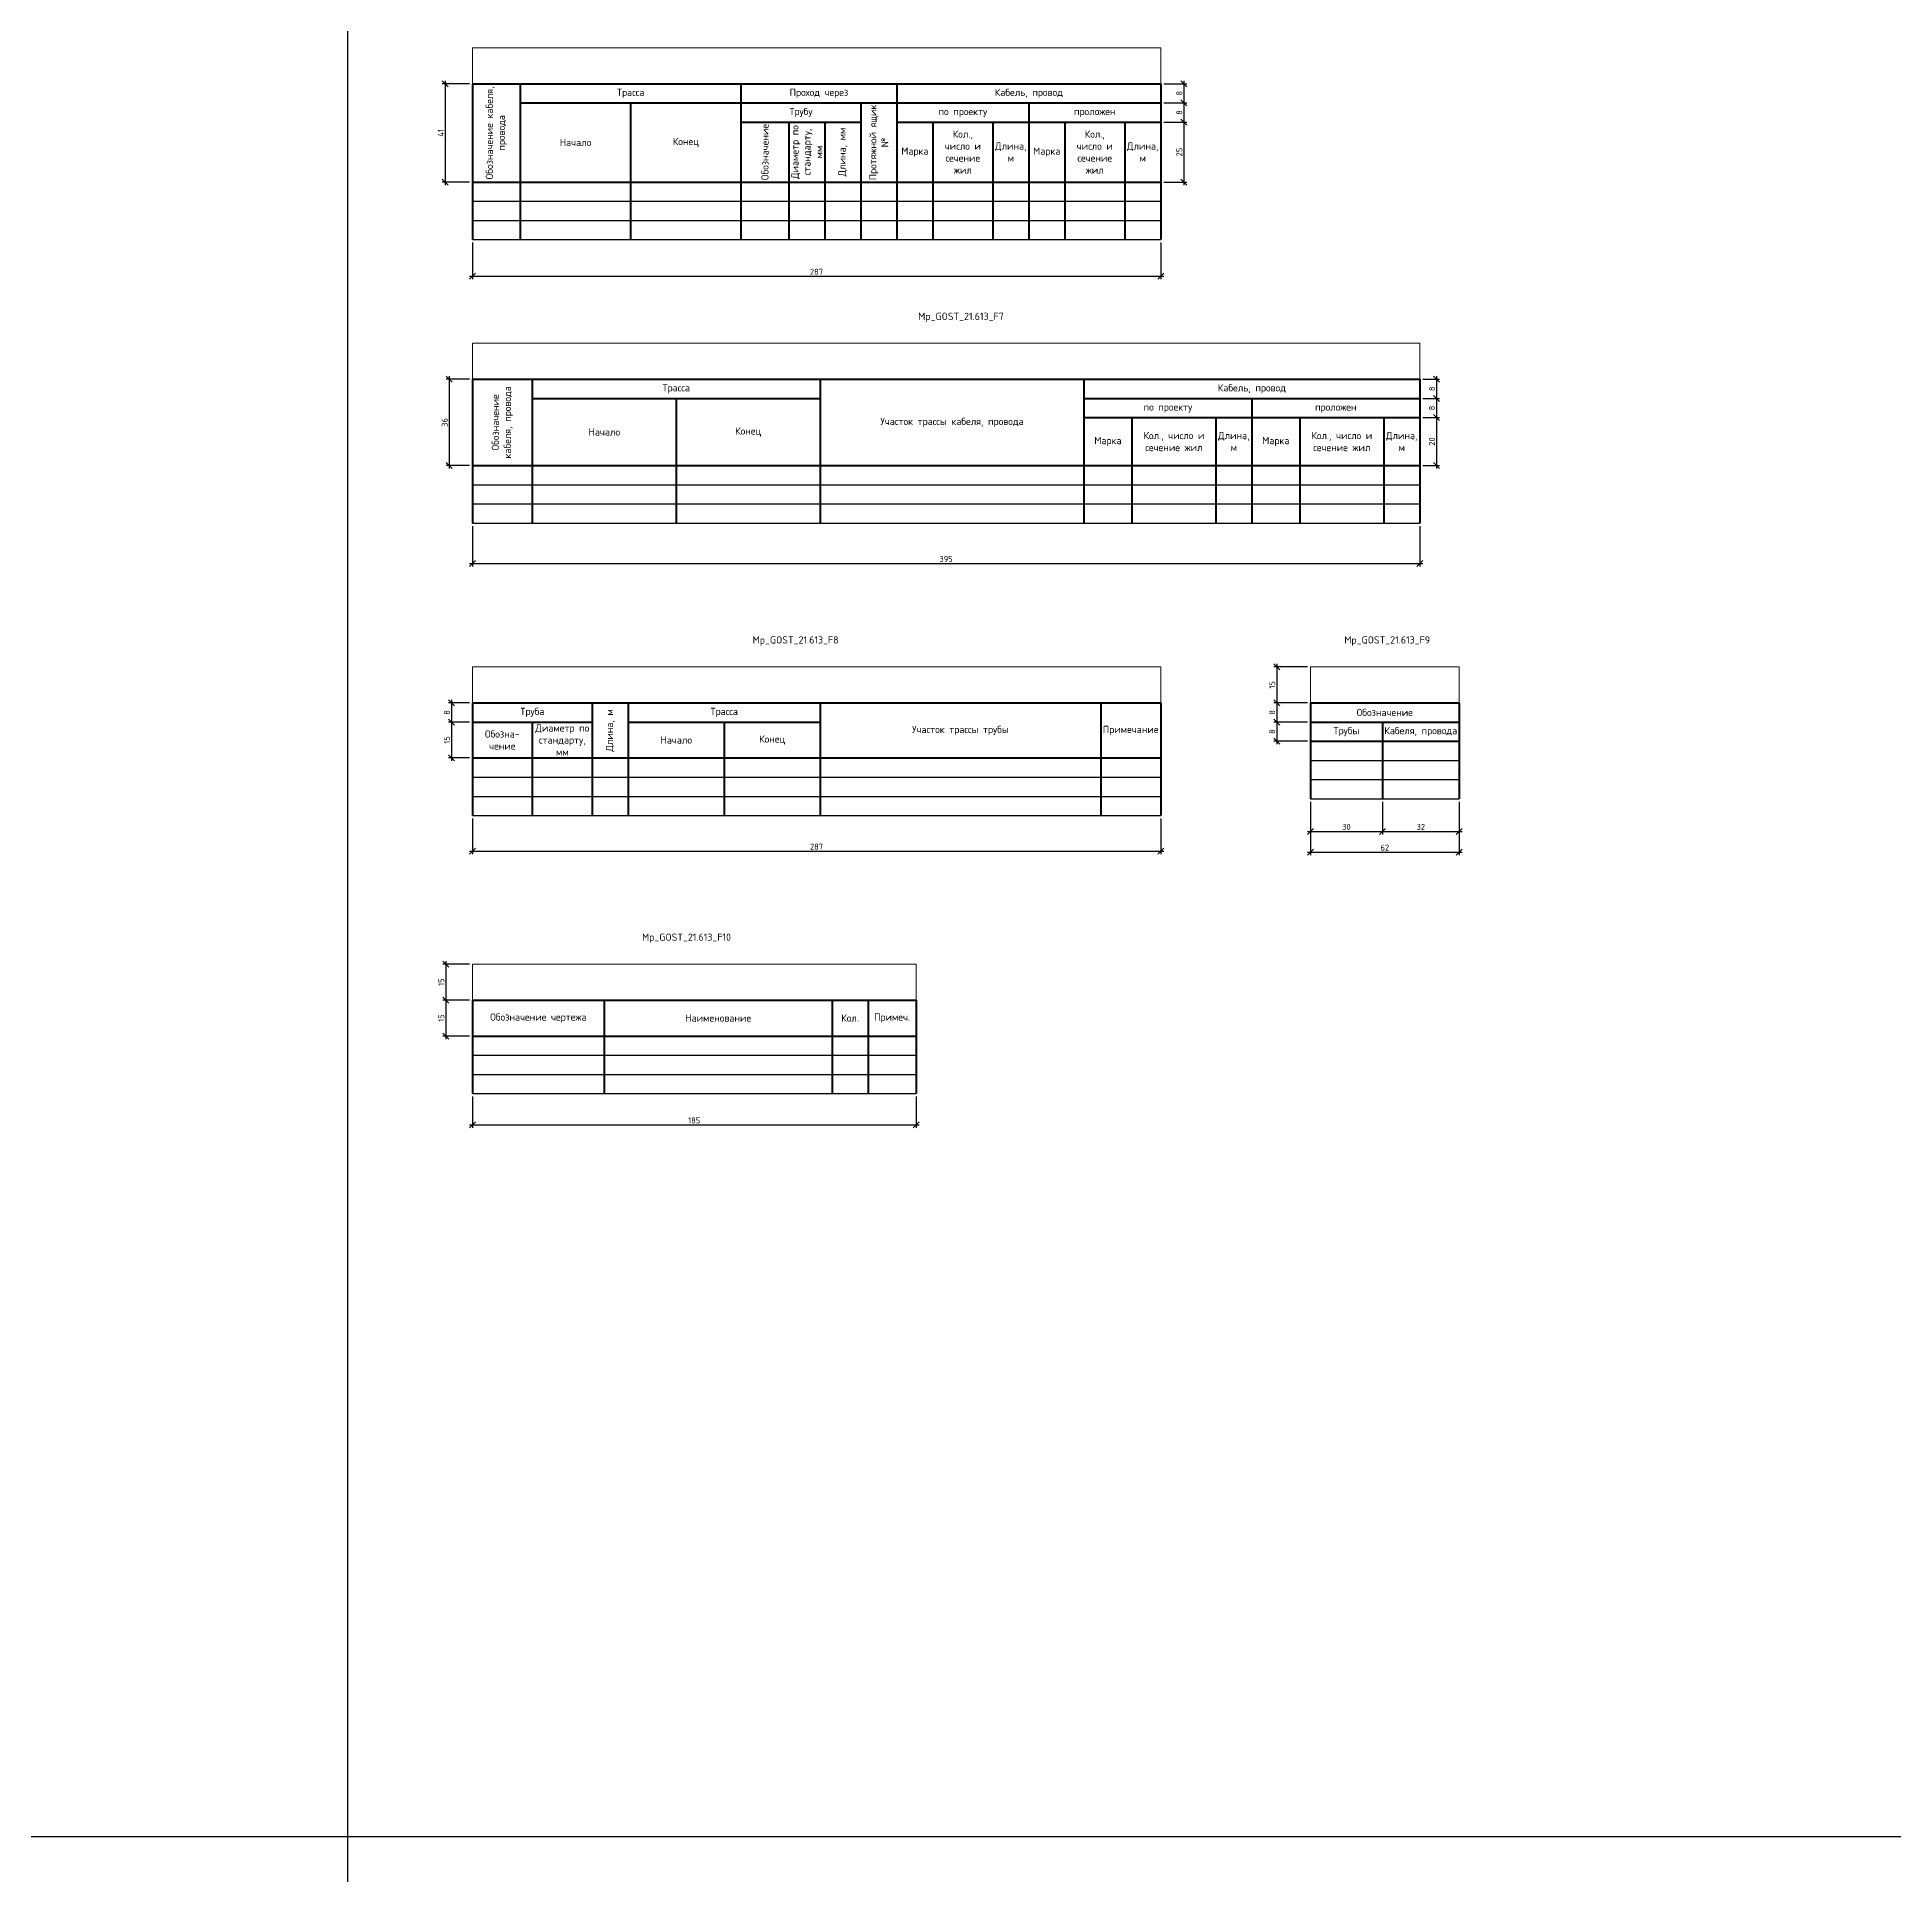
# Model space of a CAD drawing. Header units: millimetres. Extents: x 1497 to 8154, y -1970 to 1505.
# Drawn here: x 6605 to 7379, y 27 to 796 of the extents above; entities that cross this region are included whole.
import ezdxf

# ---------------------------------------------------------------- set-up
doc = ezdxf.new("R2010")
doc.units = ezdxf.units.MM
doc.styles.add('MpTextStyle', font='isocpeur.ttf')
doc.dimstyles.new('MpDimStyle', dxfattribs={"dimtxt": 2.5, "dimasz": 2.5, "dimexe": 1.25, "dimexo": 1.25, "dimtad": 1, "dimdec": 0, "dimdsep": 46, "dimtxsty": 'MpTextStyle', "dimblk": 'OBLIQUE', "dimcen": 2.5, "dimdle": 1.25, "dimadec": 0, "dimazin": 0, "dimtfac": 1, "dimtdec": 0, "dimtix": 1, "dimtmove": 2, "dimatfit": 3, "dimfxl": 1, "dimarcsym": 0})

# ---------------------------------------------------------------- blocks, each defined once
blk = doc.blocks.new('_Oblique')
at = {"color": 0, "linetype": 'ByBlock', "lineweight": -2}
blk.add_line((-0.5, -0.5), (0.5, 0.5), dxfattribs=at)
blk = doc.blocks.new('*D231')
at = {"color": 0, "lineweight": -2, "transparency": 16777216}
for p, q in [((7074.46, 776.41), (7084.09, 776.41)), ((7082.84, 777.66), (7082.84, 767.16)), ((7074.46, 768.41), (7084.09, 768.41))]:
    blk.add_line(p, q, dxfattribs=at)
at = {"layer": 'Defpoints', "color": 0, "transparency": 16777216}
for p in [(7073.21, 776.41), (7073.21, 768.41), (7082.84, 768.41)]:
    blk.add_point(p, dxfattribs=at)
at = {"color": 0, "lineweight": -2, "transparency": 16777216, "xscale": 2.5, "yscale": 2.5, "zscale": 2.5}
for p, rotation in [((7082.84, 776.41), 90), ((7082.84, 768.41), 270)]:
    blk.add_blockref('_Oblique', p, dxfattribs=dict(at, rotation=rotation))
at = {"color": 0, "transparency": 16777216, "insert": (7080.96, 772.41), "char_height": 2.5, "attachment_point": 5, "rotation": 90, "style": 'MpTextStyle'}
blk.add_mtext('8', dxfattribs=at)
blk = doc.blocks.new('*D232')
at = {"color": 0, "lineweight": -2, "transparency": 16777216}
for p, q in [((7074.46, 768.41), (7084.09, 768.41)), ((7082.84, 769.66), (7082.84, 759.16)), ((7074.46, 760.41), (7084.09, 760.41))]:
    blk.add_line(p, q, dxfattribs=at)
at = {"layer": 'Defpoints', "color": 0, "transparency": 16777216}
for p in [(7073.21, 768.41), (7073.21, 760.41), (7082.84, 760.41)]:
    blk.add_point(p, dxfattribs=at)
at = {"color": 0, "lineweight": -2, "transparency": 16777216, "xscale": 2.5, "yscale": 2.5, "zscale": 2.5}
for p, rotation in [((7082.84, 768.41), 90), ((7082.84, 760.41), 270)]:
    blk.add_blockref('_Oblique', p, dxfattribs=dict(at, rotation=rotation))
at = {"color": 0, "transparency": 16777216, "insert": (7080.96, 764.41), "char_height": 2.5, "attachment_point": 5, "rotation": 90, "style": 'MpTextStyle'}
blk.add_mtext('8', dxfattribs=at)
blk = doc.blocks.new('*D233')
at = {"color": 0, "lineweight": -2, "transparency": 16777216}
for p, q in [((7074.46, 760.41), (7084.09, 760.41)), ((7082.84, 761.66), (7082.84, 734.16)), ((7074.46, 735.41), (7084.09, 735.41))]:
    blk.add_line(p, q, dxfattribs=at)
at = {"layer": 'Defpoints', "color": 0, "transparency": 16777216}
for p in [(7073.21, 760.41), (7073.21, 735.41), (7082.84, 735.41)]:
    blk.add_point(p, dxfattribs=at)
at = {"color": 0, "lineweight": -2, "transparency": 16777216, "xscale": 2.5, "yscale": 2.5, "zscale": 2.5}
for p, rotation in [((7082.84, 760.41), 90), ((7082.84, 735.41), 270)]:
    blk.add_blockref('_Oblique', p, dxfattribs=dict(at, rotation=rotation))
at = {"color": 0, "transparency": 16777216, "insert": (7080.96, 747.91), "char_height": 2.5, "attachment_point": 5, "rotation": 90, "style": 'MpTextStyle'}
blk.add_mtext('25', dxfattribs=at)
blk = doc.blocks.new('*D234')
at = {"color": 0, "lineweight": -2, "transparency": 16777216}
for p, q in [((6786.21, 710.16), (6786.21, 694.87)), ((7073.21, 710.16), (7073.21, 694.87)), ((6784.96, 696.12), (7074.46, 696.12))]:
    blk.add_line(p, q, dxfattribs=at)
at = {"layer": 'Defpoints', "color": 0, "transparency": 16777216}
for p in [(6786.21, 711.41), (7073.21, 711.41), (7073.21, 696.12)]:
    blk.add_point(p, dxfattribs=at)
at = {"color": 0, "lineweight": -2, "transparency": 16777216, "xscale": 2.5, "yscale": 2.5, "zscale": 2.5, "rotation": 180}
blk.add_blockref('_Oblique', (6786.21, 696.12), dxfattribs=at)
at = {"color": 0, "lineweight": -2, "transparency": 16777216, "xscale": 2.5, "yscale": 2.5, "zscale": 2.5}
blk.add_blockref('_Oblique', (7073.21, 696.12), dxfattribs=at)
at = {"color": 0, "transparency": 16777216, "insert": (6929.71, 697.99), "char_height": 2.5, "attachment_point": 5, "style": 'MpTextStyle'}
blk.add_mtext('287', dxfattribs=at)
blk = doc.blocks.new('*D235')
at = {"color": 0, "lineweight": -2, "transparency": 16777216}
for p, q in [((6784.96, 776.41), (6773.66, 776.41)), ((6774.91, 777.66), (6774.91, 734.16)), ((6784.96, 735.41), (6773.66, 735.41))]:
    blk.add_line(p, q, dxfattribs=at)
at = {"layer": 'Defpoints', "color": 0, "transparency": 16777216}
for p in [(6786.21, 776.41), (6774.91, 735.41), (6786.21, 735.41)]:
    blk.add_point(p, dxfattribs=at)
at = {"color": 0, "lineweight": -2, "transparency": 16777216, "xscale": 2.5, "yscale": 2.5, "zscale": 2.5}
for p, rotation in [((6774.91, 776.41), 90), ((6774.91, 735.41), 270)]:
    blk.add_blockref('_Oblique', p, dxfattribs=dict(at, rotation=rotation))
at = {"color": 0, "transparency": 16777216, "insert": (6773.03, 755.91), "char_height": 2.5, "attachment_point": 5, "rotation": 90, "style": 'MpTextStyle'}
blk.add_mtext('41', dxfattribs=at)
blk = doc.blocks.new('*T236')
at = {"color": 0, "linetype": 'ByBlock', "lineweight": 40, "transparency": 16777216}
for p, q in [((0, -15), (287, -15)), ((0, -15), (0, -80)), ((20, -15), (20, -80)), ((112, -15), (112, -80)), ((177, -15), (177, -80)), ((287, -15), (287, -80)), ((20, -23), (287, -23)), ((66, -23), (66, -80)), ((162, -23), (162, -80)), ((232, -23), (232, -80)), ((112, -31), (162, -31)), ((132, -31), (132, -80)), ((147, -31), (147, -80)), ((177, -31), (287, -31)), ((192, -31), (192, -80)), ((217, -31), (217, -80)), ((247, -31), (247, -80)), ((272, -31), (272, -80)), ((0, -56), (287, -56))]:
    blk.add_line(p, q, dxfattribs=at)
at = {"color": 0, "linetype": 'ByBlock', "lineweight": -2, "transparency": 16777216}
for p, q in [((0, -64), (287, -64)), ((0, -72), (287, -72)), ((0, -80), (287, -80))]:
    blk.add_line(p, q, dxfattribs=at)
at = {"layer": 'Defpoints', "color": 8, "linetype": 'ByBlock', "lineweight": 0, "transparency": 16777216}
for p, q in [((0, 0), (287, 0)), ((0, 0), (0, -15)), ((287, 0), (287, -15))]:
    blk.add_line(p, q, dxfattribs=at)
at = {"color": 0, "transparency": 16777216, "char_height": 3, "attachment_point": 5, "rotation": 90, "style": 'MpTextStyle'}
for s, insert, width in [('Обозначение кабеля, провода', (10, -35.5), 41), ('Протяжной ящик №', (169.5, -39.5), 33), ('Обозначение', (122, -43.5), 25), ('Диаметр по стандарту, мм', (139.5, -43.5), 25), ('Длина, мм', (154.5, -43.5), 25)]:
    blk.add_mtext(s, dxfattribs=dict(at, insert=insert, width=width))
at = {"color": 0, "transparency": 16777216, "char_height": 3, "attachment_point": 5, "style": 'MpTextStyle'}
for s, insert, width in [('Трасса', (66, -19), 92), ('Проход через', (144.5, -19), 65), ('Кабель, провод', (232, -19), 110), ('Трубу', (137, -27), 50), ('по проекту', (204.5, -27), 55), ('проложен', (259.5, -27), 55), ('Начало', (43, -39.5), 46), ('Конец', (89, -39.5), 46), ('Кол.,\\Pчисло и сечение\\Pжил', (204.5, -43.5), 25), ('Кол.,\\Pчисло и сечение\\Pжил', (259.5, -43.5), 25), ('Марка', (184.5, -43.5), 15), ('Длина, м', (224.5, -43.5), 15), ('Марка', (239.5, -43.5), 15), ('Длина, м', (279.5, -43.5), 15)]:
    blk.add_mtext(s, dxfattribs=dict(at, insert=insert, width=width))
blk = doc.blocks.new('*D237')
at = {"color": 0, "lineweight": -2, "transparency": 16777216}
for p, q in [((7182.46, 653.19), (7189.43, 653.19)), ((7188.18, 654.44), (7188.18, 643.94)), ((7182.46, 645.19), (7189.43, 645.19))]:
    blk.add_line(p, q, dxfattribs=at)
at = {"layer": 'Defpoints', "color": 0, "transparency": 16777216}
for p in [(7181.21, 653.19), (7181.21, 645.19), (7188.18, 645.19)]:
    blk.add_point(p, dxfattribs=at)
at = {"color": 0, "lineweight": -2, "transparency": 16777216, "xscale": 2.5, "yscale": 2.5, "zscale": 2.5}
for p, rotation in [((7188.18, 653.19), 90), ((7188.18, 645.19), 270)]:
    blk.add_blockref('_Oblique', p, dxfattribs=dict(at, rotation=rotation))
at = {"color": 0, "transparency": 16777216, "insert": (7186.3, 649.19), "char_height": 2.5, "attachment_point": 5, "rotation": 90, "style": 'MpTextStyle'}
blk.add_mtext('8', dxfattribs=at)
blk = doc.blocks.new('*D238')
at = {"color": 0, "lineweight": -2, "transparency": 16777216}
for p, q in [((7182.46, 645.19), (7189.43, 645.19)), ((7188.18, 646.44), (7188.18, 635.94)), ((7182.46, 637.19), (7189.43, 637.19))]:
    blk.add_line(p, q, dxfattribs=at)
at = {"layer": 'Defpoints', "color": 0, "transparency": 16777216}
for p in [(7181.21, 645.19), (7181.21, 637.19), (7188.18, 637.19)]:
    blk.add_point(p, dxfattribs=at)
at = {"color": 0, "lineweight": -2, "transparency": 16777216, "xscale": 2.5, "yscale": 2.5, "zscale": 2.5}
for p, rotation in [((7188.18, 645.19), 90), ((7188.18, 637.19), 270)]:
    blk.add_blockref('_Oblique', p, dxfattribs=dict(at, rotation=rotation))
at = {"color": 0, "transparency": 16777216, "insert": (7186.3, 641.19), "char_height": 2.5, "attachment_point": 5, "rotation": 90, "style": 'MpTextStyle'}
blk.add_mtext('8', dxfattribs=at)
blk = doc.blocks.new('*D239')
at = {"color": 0, "lineweight": -2, "transparency": 16777216}
for p, q in [((7182.46, 637.19), (7189.43, 637.19)), ((7188.18, 638.44), (7188.18, 615.94)), ((7182.46, 617.19), (7189.43, 617.19))]:
    blk.add_line(p, q, dxfattribs=at)
at = {"layer": 'Defpoints', "color": 0, "transparency": 16777216}
for p in [(7181.21, 637.19), (7181.21, 617.19), (7188.18, 617.19)]:
    blk.add_point(p, dxfattribs=at)
at = {"color": 0, "lineweight": -2, "transparency": 16777216, "xscale": 2.5, "yscale": 2.5, "zscale": 2.5}
for p, rotation in [((7188.18, 637.19), 90), ((7188.18, 617.19), 270)]:
    blk.add_blockref('_Oblique', p, dxfattribs=dict(at, rotation=rotation))
at = {"color": 0, "transparency": 16777216, "insert": (7186.3, 627.19), "char_height": 2.5, "attachment_point": 5, "rotation": 90, "style": 'MpTextStyle'}
blk.add_mtext('20', dxfattribs=at)
blk = doc.blocks.new('*D240')
at = {"color": 0, "lineweight": -2, "transparency": 16777216}
for p, q in [((6786.21, 591.94), (6786.21, 575.12)), ((7181.21, 591.94), (7181.21, 575.12)), ((6784.96, 576.37), (7182.46, 576.37))]:
    blk.add_line(p, q, dxfattribs=at)
at = {"layer": 'Defpoints', "color": 0, "transparency": 16777216}
for p in [(6786.21, 593.19), (7181.21, 593.19), (7181.21, 576.37)]:
    blk.add_point(p, dxfattribs=at)
at = {"color": 0, "lineweight": -2, "transparency": 16777216, "xscale": 2.5, "yscale": 2.5, "zscale": 2.5, "rotation": 180}
blk.add_blockref('_Oblique', (6786.21, 576.37), dxfattribs=at)
at = {"color": 0, "lineweight": -2, "transparency": 16777216, "xscale": 2.5, "yscale": 2.5, "zscale": 2.5}
blk.add_blockref('_Oblique', (7181.21, 576.37), dxfattribs=at)
at = {"color": 0, "transparency": 16777216, "insert": (6983.71, 578.25), "char_height": 2.5, "attachment_point": 5, "style": 'MpTextStyle'}
blk.add_mtext('395', dxfattribs=at)
blk = doc.blocks.new('*D241')
at = {"color": 0, "lineweight": -2, "transparency": 16777216}
for p, q in [((6784.96, 653.19), (6775.3, 653.19)), ((6776.55, 654.44), (6776.55, 615.94)), ((6784.96, 617.19), (6775.3, 617.19))]:
    blk.add_line(p, q, dxfattribs=at)
at = {"layer": 'Defpoints', "color": 0, "transparency": 16777216}
for p in [(6786.21, 653.19), (6776.55, 617.19), (6786.21, 617.19)]:
    blk.add_point(p, dxfattribs=at)
at = {"color": 0, "lineweight": -2, "transparency": 16777216, "xscale": 2.5, "yscale": 2.5, "zscale": 2.5}
for p, rotation in [((6776.55, 653.19), 90), ((6776.55, 617.19), 270)]:
    blk.add_blockref('_Oblique', p, dxfattribs=dict(at, rotation=rotation))
at = {"color": 0, "transparency": 16777216, "insert": (6774.67, 635.19), "char_height": 2.5, "attachment_point": 5, "rotation": 90, "style": 'MpTextStyle'}
blk.add_mtext('36', dxfattribs=at)
blk = doc.blocks.new('*T242')
at = {"color": 0, "linetype": 'ByBlock', "lineweight": 40, "transparency": 16777216}
for p, q in [((0, -15), (395, -15)), ((0, -15), (0, -75)), ((25, -15), (25, -75)), ((145, -15), (145, -75)), ((255, -15), (255, -75)), ((395, -15), (395, -75)), ((25, -23), (145, -23)), ((85, -23), (85, -75)), ((255, -23), (395, -23)), ((325, -23), (325, -75)), ((255, -31), (395, -31)), ((275, -31), (275, -75)), ((310, -31), (310, -75)), ((345, -31), (345, -75)), ((380, -31), (380, -75)), ((0, -51), (395, -51))]:
    blk.add_line(p, q, dxfattribs=at)
at = {"color": 0, "linetype": 'ByBlock', "lineweight": -2, "transparency": 16777216}
for p, q in [((0, -59), (395, -59)), ((0, -67), (395, -67)), ((0, -75), (395, -75))]:
    blk.add_line(p, q, dxfattribs=at)
at = {"layer": 'Defpoints', "color": 8, "linetype": 'ByBlock', "lineweight": 0, "transparency": 16777216}
for p, q in [((0, 0), (395, 0)), ((0, 0), (0, -15)), ((395, 0), (395, -15))]:
    blk.add_line(p, q, dxfattribs=at)
at = {"color": 0, "transparency": 16777216, "insert": (12.5, -33), "char_height": 3, "width": 36, "attachment_point": 5, "rotation": 90, "style": 'MpTextStyle'}
blk.add_mtext('Обозначение кабеля, провода', dxfattribs=at)
at = {"color": 0, "transparency": 16777216, "char_height": 3, "attachment_point": 5, "style": 'MpTextStyle'}
for s, insert, width in [('Трасса', (85, -19), 120), ('Кабель, провод', (325, -19), 140), ('по проекту', (290, -27), 70), ('проложен', (360, -27), 70), ('Начало', (55, -37), 60), ('Конец', (115, -37), 60), ('Участок трассы кабеля, провода', (200, -33), 110), ('Кол., число и сечение жил', (292.5, -41), 35), ('Длина, м', (317.5, -41), 15), ('Кол., число и сечение жил', (362.5, -41), 35), ('Длина, м', (387.5, -41), 15), ('Марка', (265, -41), 20), ('Марка', (335, -41), 20)]:
    blk.add_mtext(s, dxfattribs=dict(at, insert=insert, width=width))
blk = doc.blocks.new('*D244')
at = {"color": 0, "lineweight": -2, "transparency": 16777216}
for p, q in [((6777.47, 519.5), (6777.47, 509)), ((6784.96, 518.25), (6776.22, 518.25)), ((6784.96, 510.25), (6776.22, 510.25))]:
    blk.add_line(p, q, dxfattribs=at)
at = {"layer": 'Defpoints', "color": 0, "transparency": 16777216}
for p in [(6786.21, 518.25), (6777.47, 510.25), (6786.21, 510.25)]:
    blk.add_point(p, dxfattribs=at)
at = {"color": 0, "lineweight": -2, "transparency": 16777216, "xscale": 2.5, "yscale": 2.5, "zscale": 2.5}
for p, rotation in [((6777.47, 518.25), 90), ((6777.47, 510.25), 270)]:
    blk.add_blockref('_Oblique', p, dxfattribs=dict(at, rotation=rotation))
at = {"color": 0, "transparency": 16777216, "insert": (6775.6, 514.25), "char_height": 2.5, "attachment_point": 5, "rotation": 90, "style": 'MpTextStyle'}
blk.add_mtext('8', dxfattribs=at)
blk = doc.blocks.new('*D245')
at = {"color": 0, "lineweight": -2, "transparency": 16777216}
for p, q in [((6777.47, 511.5), (6777.47, 494)), ((6784.96, 510.25), (6776.22, 510.25)), ((6784.96, 495.25), (6776.22, 495.25))]:
    blk.add_line(p, q, dxfattribs=at)
at = {"layer": 'Defpoints', "color": 0, "transparency": 16777216}
for p in [(6786.21, 510.25), (6777.47, 495.25), (6786.21, 495.25)]:
    blk.add_point(p, dxfattribs=at)
at = {"color": 0, "lineweight": -2, "transparency": 16777216, "xscale": 2.5, "yscale": 2.5, "zscale": 2.5}
for p, rotation in [((6777.47, 510.25), 90), ((6777.47, 495.25), 270)]:
    blk.add_blockref('_Oblique', p, dxfattribs=dict(at, rotation=rotation))
at = {"color": 0, "transparency": 16777216, "insert": (6775.6, 502.75), "char_height": 2.5, "attachment_point": 5, "rotation": 90, "style": 'MpTextStyle'}
blk.add_mtext('15', dxfattribs=at)
blk = doc.blocks.new('*D246')
at = {"color": 0, "lineweight": -2, "transparency": 16777216}
for p, q in [((6786.21, 470), (6786.21, 455.15)), ((7073.21, 470), (7073.21, 455.15)), ((6784.96, 456.4), (7074.46, 456.4))]:
    blk.add_line(p, q, dxfattribs=at)
at = {"layer": 'Defpoints', "color": 0, "transparency": 16777216}
for p in [(6786.21, 471.25), (7073.21, 471.25), (7073.21, 456.4)]:
    blk.add_point(p, dxfattribs=at)
at = {"color": 0, "lineweight": -2, "transparency": 16777216, "xscale": 2.5, "yscale": 2.5, "zscale": 2.5, "rotation": 180}
blk.add_blockref('_Oblique', (6786.21, 456.4), dxfattribs=at)
at = {"color": 0, "lineweight": -2, "transparency": 16777216, "xscale": 2.5, "yscale": 2.5, "zscale": 2.5}
blk.add_blockref('_Oblique', (7073.21, 456.4), dxfattribs=at)
at = {"color": 0, "transparency": 16777216, "insert": (6929.71, 458.28), "char_height": 2.5, "attachment_point": 5, "style": 'MpTextStyle'}
blk.add_mtext('287', dxfattribs=at)
blk = doc.blocks.new('*T247')
at = {"color": 0, "linetype": 'ByBlock', "lineweight": 40, "transparency": 16777216}
for p, q in [((0, -15), (287, -15)), ((0, -15), (0, -62)), ((50, -15), (50, -62)), ((65, -15), (65, -62)), ((145, -15), (145, -62)), ((262, -15), (262, -62)), ((287, -15), (287, -62)), ((0, -23), (50, -23)), ((25, -23), (25, -62)), ((65, -23), (145, -23)), ((105, -23), (105, -62)), ((0, -38), (287, -38))]:
    blk.add_line(p, q, dxfattribs=at)
at = {"color": 0, "linetype": 'ByBlock', "lineweight": -2, "transparency": 16777216}
for p, q in [((0, -46), (287, -46)), ((0, -54), (287, -54)), ((0, -62), (287, -62))]:
    blk.add_line(p, q, dxfattribs=at)
at = {"layer": 'Defpoints', "color": 8, "linetype": 'ByBlock', "lineweight": 0, "transparency": 16777216}
for p, q in [((0, 0), (287, 0)), ((0, 0), (0, -15)), ((287, 0), (287, -15))]:
    blk.add_line(p, q, dxfattribs=at)
at = {"color": 0, "transparency": 16777216, "char_height": 3, "attachment_point": 5, "style": 'MpTextStyle'}
for s, insert, width in [('Труба', (25, -19), 50), ('Трасса', (105, -19), 80), ('Обозна-\\Pчение', (12.5, -30.5), 25), ('Диаметр по стандарту, мм', (37.5, -30.5), 25), ('Начало', (85, -30.5), 40), ('Конец', (125, -30.5), 40), ('Участок трассы трубы', (203.5, -26.5), 117), ('Примечание', (274.5, -26.5), 25)]:
    blk.add_mtext(s, dxfattribs=dict(at, insert=insert, width=width))
at = {"color": 0, "transparency": 16777216, "insert": (57.5, -26.5), "char_height": 3, "width": 23, "attachment_point": 5, "rotation": 90, "style": 'MpTextStyle'}
blk.add_mtext('Длина, м', dxfattribs=at)
blk = doc.blocks.new('*D249')
at = {"color": 0, "lineweight": -2, "transparency": 16777216}
for p, q in [((7121.57, 534.5), (7121.57, 517)), ((7134.39, 533.25), (7120.32, 533.25)), ((7134.39, 518.25), (7120.32, 518.25))]:
    blk.add_line(p, q, dxfattribs=at)
at = {"layer": 'Defpoints', "color": 0, "transparency": 16777216}
for p in [(7135.64, 533.25), (7121.57, 518.25), (7135.64, 518.25)]:
    blk.add_point(p, dxfattribs=at)
at = {"color": 0, "lineweight": -2, "transparency": 16777216, "xscale": 2.5, "yscale": 2.5, "zscale": 2.5}
for p, rotation in [((7121.57, 533.25), 90), ((7121.57, 518.25), 270)]:
    blk.add_blockref('_Oblique', p, dxfattribs=dict(at, rotation=rotation))
at = {"color": 0, "transparency": 16777216, "insert": (7119.69, 525.75), "char_height": 2.5, "attachment_point": 5, "rotation": 90, "style": 'MpTextStyle'}
blk.add_mtext('15', dxfattribs=at)
blk = doc.blocks.new('*D250')
at = {"color": 0, "lineweight": -2, "transparency": 16777216}
for p, q in [((7121.57, 519.5), (7121.57, 509)), ((7134.39, 518.25), (7120.32, 518.25)), ((7134.39, 510.25), (7120.32, 510.25))]:
    blk.add_line(p, q, dxfattribs=at)
at = {"layer": 'Defpoints', "color": 0, "transparency": 16777216}
for p in [(7135.64, 518.25), (7121.57, 510.25), (7135.64, 510.25)]:
    blk.add_point(p, dxfattribs=at)
at = {"color": 0, "lineweight": -2, "transparency": 16777216, "xscale": 2.5, "yscale": 2.5, "zscale": 2.5}
for p, rotation in [((7121.57, 518.25), 90), ((7121.57, 510.25), 270)]:
    blk.add_blockref('_Oblique', p, dxfattribs=dict(at, rotation=rotation))
at = {"color": 0, "transparency": 16777216, "insert": (7119.69, 514.25), "char_height": 2.5, "attachment_point": 5, "rotation": 90, "style": 'MpTextStyle'}
blk.add_mtext('8', dxfattribs=at)
blk = doc.blocks.new('*D251')
at = {"color": 0, "lineweight": -2, "transparency": 16777216}
for p, q in [((7121.57, 511.5), (7121.57, 501)), ((7134.39, 510.25), (7120.32, 510.25)), ((7134.39, 502.25), (7120.32, 502.25))]:
    blk.add_line(p, q, dxfattribs=at)
at = {"layer": 'Defpoints', "color": 0, "transparency": 16777216}
for p in [(7135.64, 510.25), (7121.57, 502.25), (7135.64, 502.25)]:
    blk.add_point(p, dxfattribs=at)
at = {"color": 0, "lineweight": -2, "transparency": 16777216, "xscale": 2.5, "yscale": 2.5, "zscale": 2.5}
for p, rotation in [((7121.57, 510.25), 90), ((7121.57, 502.25), 270)]:
    blk.add_blockref('_Oblique', p, dxfattribs=dict(at, rotation=rotation))
at = {"color": 0, "transparency": 16777216, "insert": (7119.69, 506.25), "char_height": 2.5, "attachment_point": 5, "rotation": 90, "style": 'MpTextStyle'}
blk.add_mtext('8', dxfattribs=at)
blk = doc.blocks.new('*D252')
at = {"color": 0, "lineweight": -2, "transparency": 16777216}
for p, q in [((7135.64, 477), (7135.64, 463.38)), ((7165.64, 477), (7165.64, 463.38)), ((7134.39, 464.63), (7166.89, 464.63))]:
    blk.add_line(p, q, dxfattribs=at)
at = {"layer": 'Defpoints', "color": 0, "transparency": 16777216}
for p in [(7135.64, 478.25), (7165.64, 478.25), (7165.64, 464.63)]:
    blk.add_point(p, dxfattribs=at)
at = {"color": 0, "lineweight": -2, "transparency": 16777216, "xscale": 2.5, "yscale": 2.5, "zscale": 2.5, "rotation": 180}
blk.add_blockref('_Oblique', (7135.64, 464.63), dxfattribs=at)
at = {"color": 0, "lineweight": -2, "transparency": 16777216, "xscale": 2.5, "yscale": 2.5, "zscale": 2.5}
blk.add_blockref('_Oblique', (7165.64, 464.63), dxfattribs=at)
at = {"color": 0, "transparency": 16777216, "insert": (7150.64, 466.51), "char_height": 2.5, "attachment_point": 5, "style": 'MpTextStyle'}
blk.add_mtext('30', dxfattribs=at)
blk = doc.blocks.new('*D253')
at = {"color": 0, "lineweight": -2, "transparency": 16777216}
for p, q in [((7165.64, 477), (7165.64, 463.38)), ((7197.64, 477), (7197.64, 463.38)), ((7164.39, 464.63), (7198.89, 464.63))]:
    blk.add_line(p, q, dxfattribs=at)
at = {"layer": 'Defpoints', "color": 0, "transparency": 16777216}
for p in [(7165.64, 478.25), (7197.64, 478.25), (7197.64, 464.63)]:
    blk.add_point(p, dxfattribs=at)
at = {"color": 0, "lineweight": -2, "transparency": 16777216, "xscale": 2.5, "yscale": 2.5, "zscale": 2.5, "rotation": 180}
blk.add_blockref('_Oblique', (7165.64, 464.63), dxfattribs=at)
at = {"color": 0, "lineweight": -2, "transparency": 16777216, "xscale": 2.5, "yscale": 2.5, "zscale": 2.5}
blk.add_blockref('_Oblique', (7197.64, 464.63), dxfattribs=at)
at = {"color": 0, "transparency": 16777216, "insert": (7181.64, 466.51), "char_height": 2.5, "attachment_point": 5, "style": 'MpTextStyle'}
blk.add_mtext('32', dxfattribs=at)
blk = doc.blocks.new('*D254')
at = {"color": 0, "lineweight": -2, "transparency": 16777216}
for p, q in [((7135.64, 477), (7135.64, 454.73)), ((7197.64, 477), (7197.64, 454.73)), ((7134.39, 455.98), (7198.89, 455.98))]:
    blk.add_line(p, q, dxfattribs=at)
at = {"layer": 'Defpoints', "color": 0, "transparency": 16777216}
for p in [(7135.64, 478.25), (7197.64, 478.25), (7197.64, 455.98)]:
    blk.add_point(p, dxfattribs=at)
at = {"color": 0, "lineweight": -2, "transparency": 16777216, "xscale": 2.5, "yscale": 2.5, "zscale": 2.5, "rotation": 180}
blk.add_blockref('_Oblique', (7135.64, 455.98), dxfattribs=at)
at = {"color": 0, "lineweight": -2, "transparency": 16777216, "xscale": 2.5, "yscale": 2.5, "zscale": 2.5}
blk.add_blockref('_Oblique', (7197.64, 455.98), dxfattribs=at)
at = {"color": 0, "transparency": 16777216, "insert": (7166.64, 457.86), "char_height": 2.5, "attachment_point": 5, "style": 'MpTextStyle'}
blk.add_mtext('62', dxfattribs=at)
blk = doc.blocks.new('*T255')
at = {"color": 0, "linetype": 'ByBlock', "lineweight": 40, "transparency": 16777216}
for p, q in [((0, -15), (62, -15)), ((0, -15), (0, -55)), ((62, -15), (62, -55)), ((0, -23), (62, -23)), ((30, -23), (30, -55)), ((0, -31), (62, -31))]:
    blk.add_line(p, q, dxfattribs=at)
at = {"color": 0, "linetype": 'ByBlock', "lineweight": -2, "transparency": 16777216}
for p, q in [((0, -39), (62, -39)), ((0, -47), (62, -47)), ((0, -55), (62, -55))]:
    blk.add_line(p, q, dxfattribs=at)
at = {"layer": 'Defpoints', "color": 8, "linetype": 'ByBlock', "lineweight": 0, "transparency": 16777216}
for p, q in [((0, 0), (62, 0)), ((0, 0), (0, -15)), ((62, 0), (62, -15))]:
    blk.add_line(p, q, dxfattribs=at)
at = {"color": 0, "transparency": 16777216, "char_height": 3, "attachment_point": 5, "style": 'MpTextStyle'}
for s, insert, width in [('Обозначение', (31, -19), 62), ('Трубы', (15, -27), 30), ('Кабеля, провода', (46, -27), 32)]:
    blk.add_mtext(s, dxfattribs=dict(at, insert=insert, width=width))
blk = doc.blocks.new('*D257')
at = {"color": 0, "lineweight": -2, "transparency": 16777216}
for p, q in [((6775.12, 410.57), (6775.12, 393.07)), ((6784.96, 409.32), (6773.87, 409.32)), ((6784.96, 394.32), (6773.87, 394.32))]:
    blk.add_line(p, q, dxfattribs=at)
at = {"layer": 'Defpoints', "color": 0, "transparency": 16777216}
for p in [(6786.21, 409.32), (6775.12, 394.32), (6786.21, 394.32)]:
    blk.add_point(p, dxfattribs=at)
at = {"color": 0, "lineweight": -2, "transparency": 16777216, "xscale": 2.5, "yscale": 2.5, "zscale": 2.5}
for p, rotation in [((6775.12, 409.32), 90), ((6775.12, 394.32), 270)]:
    blk.add_blockref('_Oblique', p, dxfattribs=dict(at, rotation=rotation))
at = {"color": 0, "transparency": 16777216, "insert": (6773.25, 401.82), "char_height": 2.5, "attachment_point": 5, "rotation": 90, "style": 'MpTextStyle'}
blk.add_mtext('15', dxfattribs=at)
blk = doc.blocks.new('*D258')
at = {"color": 0, "lineweight": -2, "transparency": 16777216}
for p, q in [((6775.12, 395.57), (6775.12, 378.07)), ((6784.96, 394.32), (6773.87, 394.32)), ((6784.96, 379.32), (6773.87, 379.32))]:
    blk.add_line(p, q, dxfattribs=at)
at = {"layer": 'Defpoints', "color": 0, "transparency": 16777216}
for p in [(6786.21, 394.32), (6775.12, 379.32), (6786.21, 379.32)]:
    blk.add_point(p, dxfattribs=at)
at = {"color": 0, "lineweight": -2, "transparency": 16777216, "xscale": 2.5, "yscale": 2.5, "zscale": 2.5}
for p, rotation in [((6775.12, 394.32), 90), ((6775.12, 379.32), 270)]:
    blk.add_blockref('_Oblique', p, dxfattribs=dict(at, rotation=rotation))
at = {"color": 0, "transparency": 16777216, "insert": (6773.25, 386.82), "char_height": 2.5, "attachment_point": 5, "rotation": 90, "style": 'MpTextStyle'}
blk.add_mtext('15', dxfattribs=at)
blk = doc.blocks.new('*D259')
at = {"color": 0, "lineweight": -2, "transparency": 16777216}
for p, q in [((6786.21, 354.07), (6786.21, 341.01)), ((6971.21, 354.07), (6971.21, 341.01)), ((6784.96, 342.26), (6972.46, 342.26))]:
    blk.add_line(p, q, dxfattribs=at)
at = {"layer": 'Defpoints', "color": 0, "transparency": 16777216}
for p in [(6786.21, 355.32), (6971.21, 355.32), (6971.21, 342.26)]:
    blk.add_point(p, dxfattribs=at)
at = {"color": 0, "lineweight": -2, "transparency": 16777216, "xscale": 2.5, "yscale": 2.5, "zscale": 2.5, "rotation": 180}
blk.add_blockref('_Oblique', (6786.21, 342.26), dxfattribs=at)
at = {"color": 0, "lineweight": -2, "transparency": 16777216, "xscale": 2.5, "yscale": 2.5, "zscale": 2.5}
blk.add_blockref('_Oblique', (6971.21, 342.26), dxfattribs=at)
at = {"color": 0, "transparency": 16777216, "insert": (6878.71, 344.14), "char_height": 2.5, "attachment_point": 5, "style": 'MpTextStyle'}
blk.add_mtext('185', dxfattribs=at)
blk = doc.blocks.new('*T260')
at = {"color": 0, "linetype": 'ByBlock', "lineweight": 40, "transparency": 16777216}
for p, q in [((0, -15), (185, -15)), ((0, -15), (0, -54)), ((55, -15), (55, -54)), ((150, -15), (150, -54)), ((165, -15), (165, -54)), ((185, -15), (185, -54)), ((0, -30), (185, -30))]:
    blk.add_line(p, q, dxfattribs=at)
at = {"color": 0, "linetype": 'ByBlock', "lineweight": -2, "transparency": 16777216}
for p, q in [((0, -38), (185, -38)), ((0, -46), (185, -46)), ((0, -54), (185, -54))]:
    blk.add_line(p, q, dxfattribs=at)
at = {"layer": 'Defpoints', "color": 8, "linetype": 'ByBlock', "lineweight": 0, "transparency": 16777216}
for p, q in [((0, 0), (185, 0)), ((0, 0), (0, -15)), ((185, 0), (185, -15))]:
    blk.add_line(p, q, dxfattribs=at)
at = {"color": 0, "transparency": 16777216, "char_height": 3, "attachment_point": 5, "style": 'MpTextStyle'}
for s, insert, width in [('Обозначение чертежа', (27.5, -22.5), 55), ('Наименование', (102.5, -22.5), 95), ('Кол.', (157.5, -22.5), 15), ('Примеч.', (175, -22.5), 20)]:
    blk.add_mtext(s, dxfattribs=dict(at, insert=insert, width=width))

msp = doc.modelspace()

# ---------------------------------------------------------------- linework, layer by layer
for p, q in [((6734.18, 1504.97), (6734.18, 26.63)), ((2260.8, 45.51), (8153.86, 45.51))]:
    msp.add_line(p, q)

# ---------------------------------------------------------------- block references
for name, p in [('*T236', (6786.21, 791.41)), ('*T242', (6786.21, 668.19)), ('*T247', (6786.21, 533.25)), ('*T255', (7135.64, 533.25)), ('*T260', (6786.21, 409.32))]:
    msp.add_blockref(name, p)

# ---------------------------------------------------------------- texts
at = {"style": 'MpTextStyle'}
for s, p in [('Mp_GOST_21.613_F7', (6972.13, 677.92)), ('Mp_GOST_21.613_F8', (6903.1, 542.98)), ('Mp_GOST_21.613_F9', (7149.79, 542.98)), ('Mp_GOST_21.613_F10', (6856.97, 419.05))]:
    msp.add_text(s, height=3, dxfattribs=at).set_placement(p)

# ---------------------------------------------------------------- dimensions: what is measured, and where the dimension line sits
for base, p1, p2, picture, middle in [((6774.91, 735.41), (6786.21, 776.41), (6786.21, 735.41), '*D235', (6773.03, 755.91)), ((7082.84, 768.41), (7073.21, 776.41), (7073.21, 768.41), '*D231', (7080.96, 772.41)), ((7082.84, 760.41), (7073.21, 768.41), (7073.21, 760.41), '*D232', (7080.96, 764.41)), ((7082.84, 735.41), (7073.21, 760.41), (7073.21, 735.41), '*D233', (7080.96, 747.91)), ((6776.55, 617.19), (6786.21, 653.19), (6786.21, 617.19), '*D241', (6774.67, 635.19)), ((7188.18, 645.19), (7181.21, 653.19), (7181.21, 645.19), '*D237', (7186.3, 649.19)), ((7188.18, 637.19), (7181.21, 645.19), (7181.21, 637.19), '*D238', (7186.3, 641.19)), ((7188.18, 617.19), (7181.21, 637.19), (7181.21, 617.19), '*D239', (7186.3, 627.19)), ((7121.57, 518.25), (7135.64, 533.25), (7135.64, 518.25), '*D249', (7119.69, 525.75)), ((6777.47, 510.25), (6786.21, 518.25), (6786.21, 510.25), '*D244', (6775.6, 514.25)), ((7121.57, 510.25), (7135.64, 518.25), (7135.64, 510.25), '*D250', (7119.69, 514.25)), ((6777.47, 495.25), (6786.21, 510.25), (6786.21, 495.25), '*D245', (6775.6, 502.75)), ((7121.57, 502.25), (7135.64, 510.25), (7135.64, 502.25), '*D251', (7119.69, 506.25)), ((6775.12, 394.32), (6786.21, 409.32), (6786.21, 394.32), '*D257', (6773.25, 401.82)), ((6775.12, 379.32), (6786.21, 394.32), (6786.21, 379.32), '*D258', (6773.25, 386.82))]:
    dim = msp.add_linear_dim(base=base, p1=p1, p2=p2, angle=90, dimstyle='MpDimStyle')
    dim.commit()
    dim.dimension.update_dxf_attribs({"geometry": picture, "text_midpoint": middle})
for base, p1, p2, picture, middle in [((7073.21, 696.12), (6786.21, 711.41), (7073.21, 711.41), '*D234', (6929.71, 697.99)), ((7181.21, 576.37), (6786.21, 593.19), (7181.21, 593.19), '*D240', (6983.71, 578.25)), ((7165.64, 464.63), (7135.64, 478.25), (7165.64, 478.25), '*D252', (7150.64, 466.51)), ((7197.64, 455.98), (7135.64, 478.25), (7197.64, 478.25), '*D254', (7166.64, 457.86)), ((7197.64, 464.63), (7165.64, 478.25), (7197.64, 478.25), '*D253', (7181.64, 466.51)), ((7073.21, 456.4), (6786.21, 471.25), (7073.21, 471.25), '*D246', (6929.71, 458.28)), ((6971.21, 342.26), (6786.21, 355.32), (6971.21, 355.32), '*D259', (6878.71, 344.14))]:
    dim = msp.add_linear_dim(base=base, p1=p1, p2=p2, dimstyle='MpDimStyle')
    dim.commit()
    dim.dimension.update_dxf_attribs({"geometry": picture, "text_midpoint": middle})

doc.saveas('drawing.dxf')
